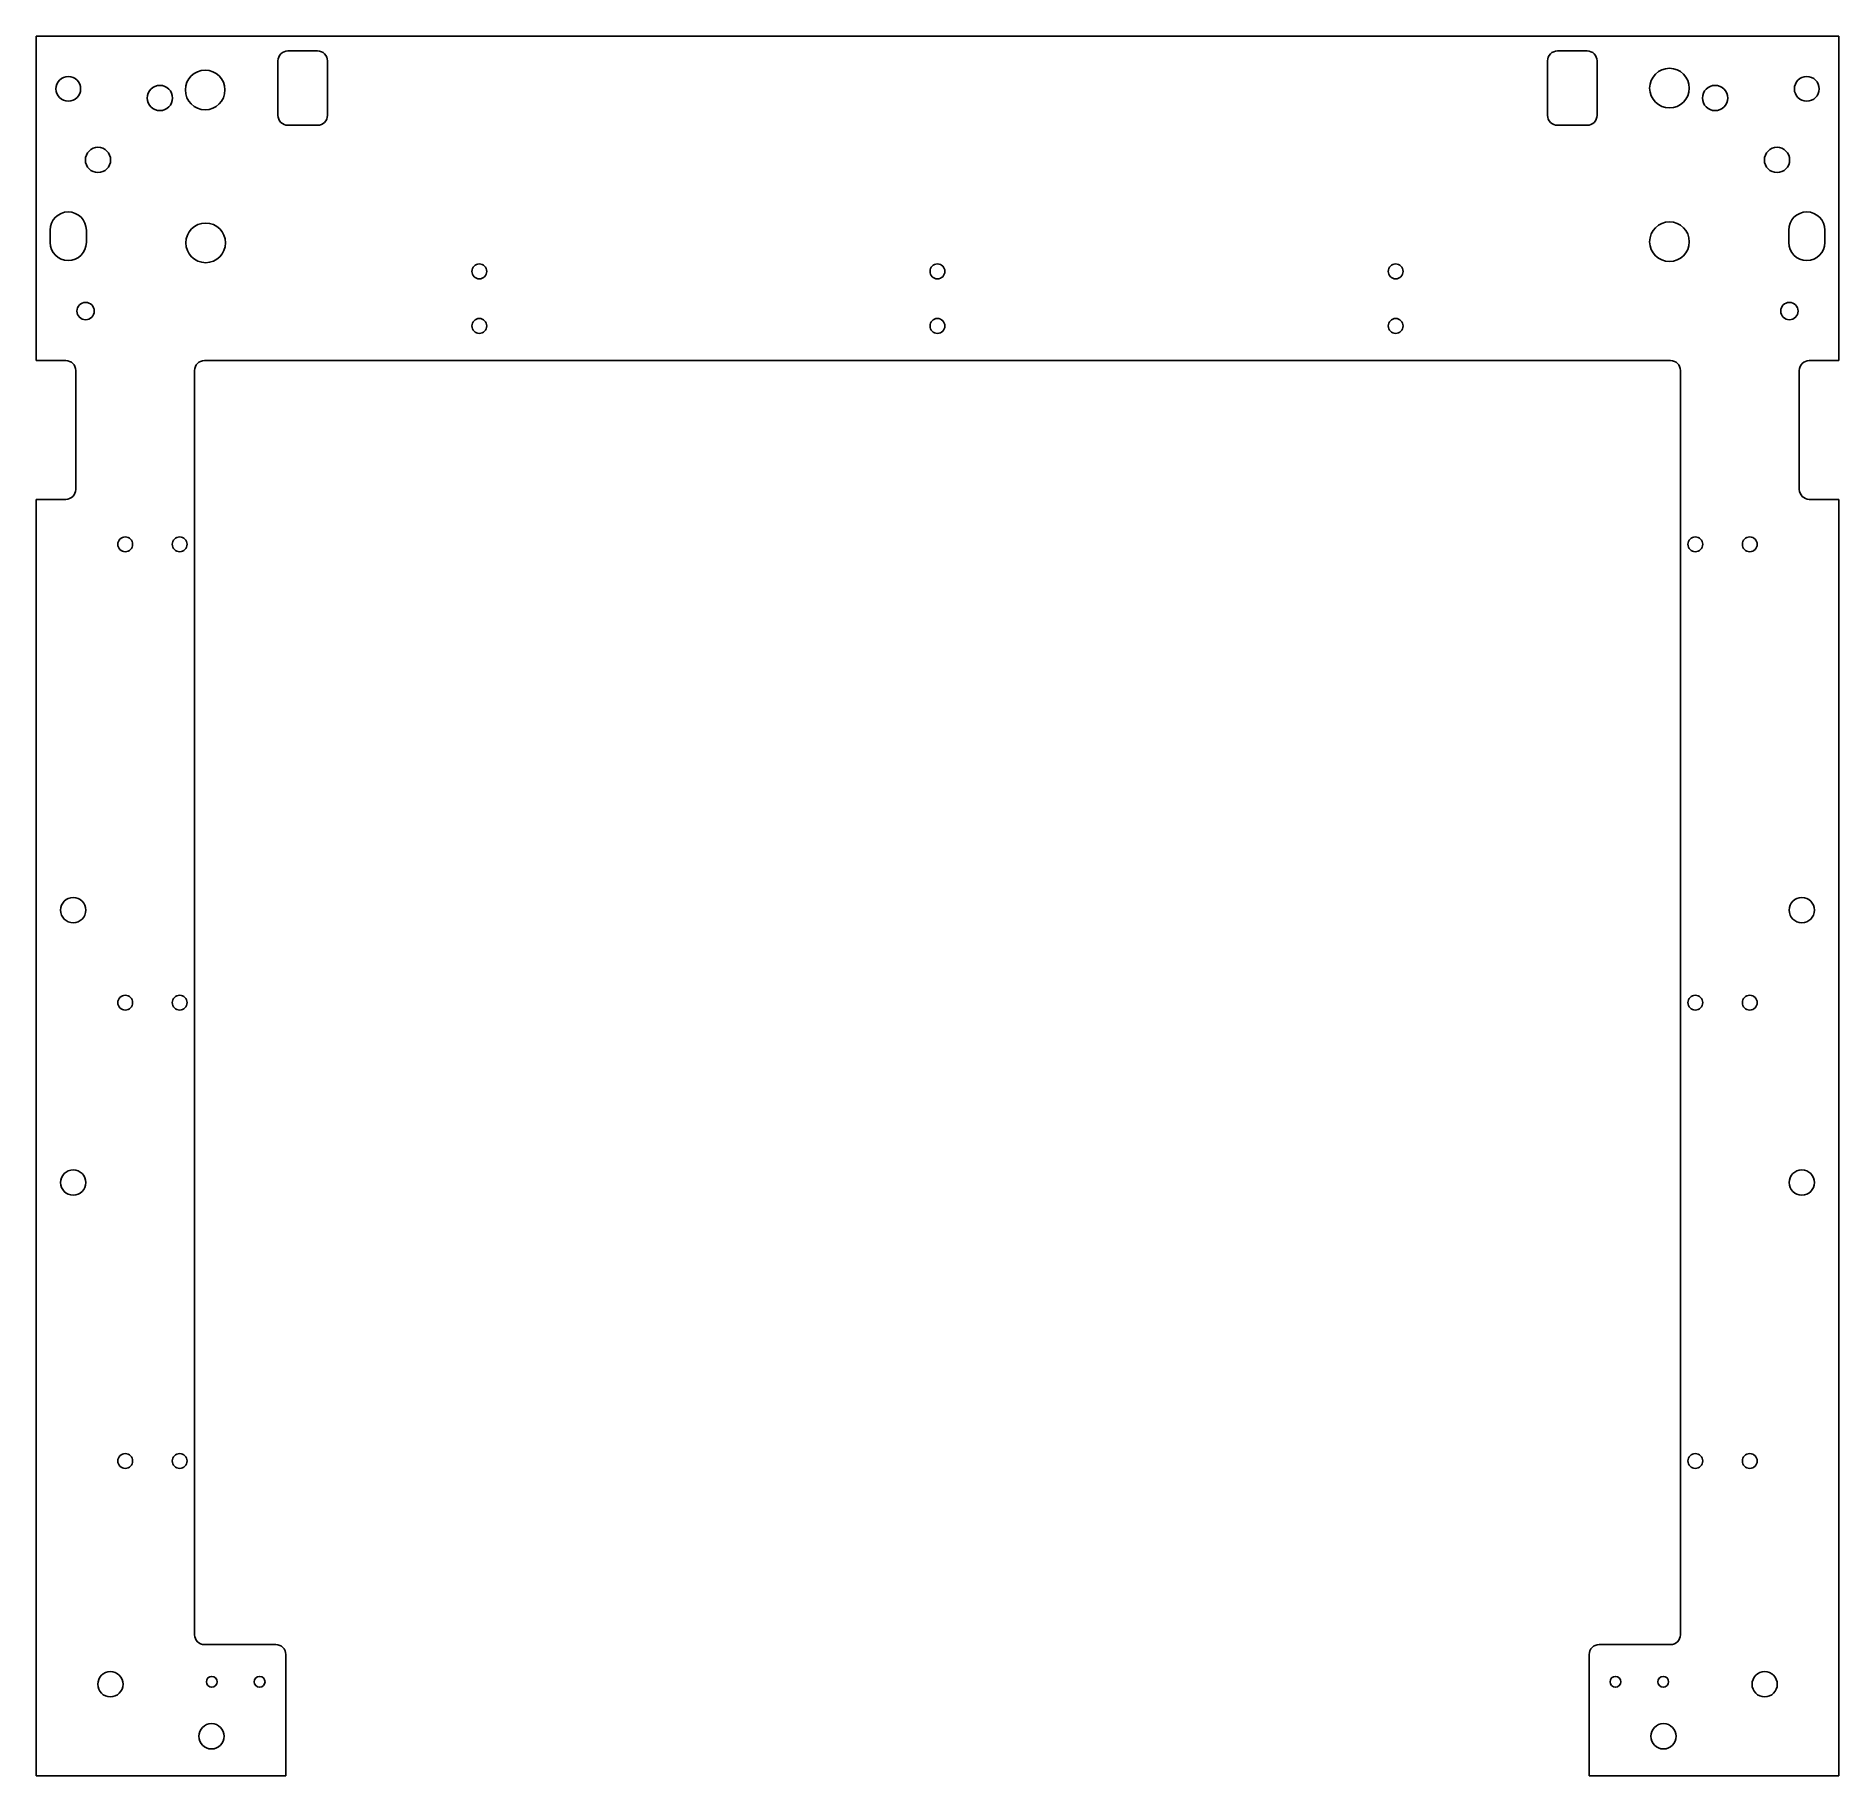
# Model space of a CAD drawing. Header units: millimetres. Extents: x -182 to 182, y -177 to 174.
import ezdxf

# ---------------------------------------------------------------- set-up
doc = ezdxf.new("R2010")
doc.units = ezdxf.units.MM
doc.layers.get('0').update_dxf_attribs({"linetype": 'CONTINUOUS'})

msp = doc.modelspace()

# ---------------------------------------------------------------- linework, layer by layer
for p, q in [((182, 174.15), (-181.99, 174.15)), ((-181.99, 174.15), (-181.99, 108.65)), ((-181.99, 108.65), (-181.99, 174.15)), ((-181.99, 174.15), (182, 174.15)), ((-181.99, 174.15), (-181.99, 108.65)), ((182, 174.15), (-181.99, 174.15)), ((182, 174.15), (182, 108.65)), ((182, 174.15), (182, 108.65)), ((182, 108.65), (182, 174.15)), ((-175.99, 108.65), (-181.99, 108.65)), ((-181.99, 108.65), (-175.99, 108.65)), ((-181.99, 108.65), (-175.99, 108.65)), ((-173.99, 106.65), (-173.99, 82.65)), ((-173.99, 82.65), (-173.99, 106.65)), ((-173.99, 106.65), (-173.99, 82.65)), ((-149.99, -148.5), (-149.99, 106.65)), ((-149.99, 106.65), (-149.99, -148.5)), ((-149.99, -148.5), (-149.99, 106.65)), ((148, 108.65), (-147.99, 108.65)), ((-147.99, 108.65), (148, 108.65)), ((-147.99, 108.65), (148, 108.65)), ((150, 106.65), (150, -148.5)), ((150, -148.5), (150, 106.65)), ((150, 106.65), (150, -148.5)), ((174, 82.65), (174, 106.65)), ((174, 106.65), (174, 82.65)), ((174, 106.65), (174, 82.65)), ((182, 108.65), (176, 108.65)), ((182, 108.65), (176, 108.65)), ((176, 108.65), (182, 108.65)), ((-175.99, 80.65), (-181.99, 80.65)), ((-181.99, 80.65), (-181.99, -177)), ((-181.99, -177), (-181.99, 80.65)), ((-181.99, 80.65), (-175.99, 80.65)), ((-181.99, 80.65), (-181.99, -177)), ((-175.99, 80.65), (-181.99, 80.65)), ((182, 80.65), (176, 80.65)), ((176, 80.65), (182, 80.65)), ((176, 80.65), (182, 80.65)), ((182, -177), (182, 80.65)), ((182, 80.65), (182, -177)), ((182, -177), (182, 80.65)), ((-133.57, -150.5), (-147.99, -150.5)), ((-147.99, -150.5), (-133.57, -150.5)), ((-133.57, -150.5), (-147.99, -150.5)), ((-131.57, -177), (-131.57, -152.5)), ((-131.57, -152.5), (-131.57, -177)), ((-131.57, -177), (-131.57, -152.5)), ((131.58, -152.5), (131.58, -177)), ((131.58, -177), (131.58, -152.5)), ((131.58, -152.5), (131.58, -177)), ((148, -150.5), (133.58, -150.5)), ((133.58, -150.5), (148, -150.5)), ((148, -150.5), (133.58, -150.5)), ((-181.99, -177), (-131.57, -177)), ((-131.57, -177), (-181.99, -177)), ((-181.99, -177), (-131.57, -177)), ((131.58, -177), (182, -177)), ((182, -177), (131.58, -177)), ((131.58, -177), (182, -177))]:
    msp.add_line(p, q)
for points in [[(-133.16, 169.15), (-133.16, 158.15, 0.414214), (-131.16, 156.15), (-125.16, 156.15, 0.414214), (-123.16, 158.15), (-123.16, 169.15, 0.414214), (-125.16, 171.15), (-131.16, 171.15, 0.414214)], [(-133.16, 158.15), (-133.16, 169.15, -0.414214), (-131.16, 171.15), (-125.16, 171.15, -0.414214), (-123.16, 169.15), (-123.16, 158.15, -0.414214), (-125.16, 156.15), (-131.16, 156.15, -0.414214)], [(-131.16, 156.15), (-125.16, 156.15, 0.414214), (-123.16, 158.15), (-123.16, 169.15, 0.414214), (-125.16, 171.15), (-131.16, 171.15, 0.414214), (-133.16, 169.15), (-133.16, 158.15, 0.414214)], [(123.17, 169.15), (123.17, 158.15, 0.414214), (125.17, 156.15), (131.17, 156.15, 0.414214), (133.17, 158.15), (133.17, 169.15, 0.414214), (131.17, 171.15), (125.17, 171.15, 0.414214)], [(123.17, 158.15), (123.17, 169.15, -0.414214), (125.17, 171.15), (131.17, 171.15, -0.414214), (133.17, 169.15), (133.17, 158.15, -0.414214), (131.17, 156.15), (125.17, 156.15, -0.414214)], [(125.17, 156.15), (131.17, 156.15, 0.414214), (133.17, 158.15), (133.17, 169.15, 0.414214), (131.17, 171.15), (125.17, 171.15, 0.414214), (123.17, 169.15), (123.17, 158.15, 0.414214)], [(-179.14, 135, -1), (-171.84, 135), (-171.84, 132.5, -1), (-179.14, 132.5)], [(-179.14, 135, -1), (-171.84, 135), (-171.84, 132.5, -1), (-179.14, 132.5)], [(-179.14, 135), (-179.14, 132.5, 1), (-171.84, 132.5), (-171.84, 135, 1)], [(179.15, 132.5, -1), (171.85, 132.5), (171.85, 135, -1), (179.15, 135)], [(179.15, 132.5, -1), (171.85, 132.5), (171.85, 135, -1), (179.15, 135)], [(179.15, 132.5), (179.15, 135, 1), (171.85, 135), (171.85, 132.5, 1)]]:
    msp.add_lwpolyline(points, format="xyb", close=True)
for centre, radius in [((147.78, 163.65), 4), ((147.78, 163.65), 4), ((147.78, 163.65), 4), ((-175.49, 163.5), 2.5), ((-175.49, 163.5), 2.5), ((-175.49, 163.5), 2.5), ((-156.99, 161.65), 2.55), ((-156.99, 161.65), 2.55), ((-156.99, 161.65), 2.55), ((-147.85, 163.27), 4), ((-147.85, 163.27), 4), ((-147.85, 163.27), 4), ((157, 161.65), 2.55), ((157, 161.65), 2.55), ((157, 161.65), 2.55), ((175.5, 163.5), 2.5), ((175.5, 163.5), 2.5), ((175.5, 163.5), 2.5), ((-169.49, 149.15), 2.55), ((-169.49, 149.15), 2.55), ((-169.49, 149.15), 2.55), ((169.5, 149.15), 2.55), ((169.5, 149.15), 2.55), ((169.5, 149.15), 2.55), ((-147.75, 132.41), 4), ((-147.75, 132.41), 4), ((-147.75, 132.41), 4), ((147.78, 132.65), 4), ((147.78, 132.65), 4), ((147.78, 132.65), 4), ((-92.5, 126.65), 1.5), ((-92.5, 126.65), 1.5), ((-92.5, 126.65), 1.5), ((0, 126.65), 1.5), ((0, 126.65), 1.5), ((0, 126.65), 1.5), ((92.5, 126.65), 1.5), ((92.5, 126.65), 1.5), ((92.5, 126.65), 1.5), ((-171.99, 118.65), 1.75), ((-171.99, 118.65), 1.75), ((-171.99, 118.65), 1.75), ((172, 118.65), 1.75), ((172, 118.65), 1.75), ((172, 118.65), 1.75), ((-92.5, 115.65), 1.5), ((-92.5, 115.65), 1.5), ((-92.5, 115.65), 1.5), ((0, 115.65), 1.5), ((0, 115.65), 1.5), ((0, 115.65), 1.5), ((92.5, 115.65), 1.5), ((92.5, 115.65), 1.5), ((92.5, 115.65), 1.5), ((-163.99, 71.57), 1.5), ((-163.99, 71.57), 1.5), ((-163.99, 71.57), 1.5), ((-152.99, 71.57), 1.5), ((-152.99, 71.57), 1.5), ((-152.99, 71.57), 1.5), ((153, 71.57), 1.5), ((153, 71.57), 1.5), ((153, 71.57), 1.5), ((164, 71.57), 1.5), ((164, 71.57), 1.5), ((164, 71.57), 1.5), ((-174.49, -2.25), 2.55), ((-174.49, -2.25), 2.55), ((-174.49, -2.25), 2.55), ((174.5, -2.25), 2.55), ((174.5, -2.25), 2.55), ((174.5, -2.25), 2.55), ((-163.99, -20.93), 1.5), ((-163.99, -20.93), 1.5), ((-163.99, -20.93), 1.5), ((-152.99, -20.93), 1.5), ((-152.99, -20.93), 1.5), ((-152.99, -20.93), 1.5), ((153, -20.93), 1.5), ((153, -20.93), 1.5), ((153, -20.93), 1.5), ((164, -20.93), 1.5), ((164, -20.93), 1.5), ((164, -20.93), 1.5), ((-174.49, -57.25), 2.55), ((-174.49, -57.25), 2.55), ((-174.49, -57.25), 2.55), ((174.5, -57.25), 2.55), ((174.5, -57.25), 2.55), ((174.5, -57.25), 2.55), ((-163.99, -113.43), 1.5), ((-163.99, -113.43), 1.5), ((-163.99, -113.43), 1.5), ((-152.99, -113.43), 1.5), ((-152.99, -113.43), 1.5), ((-152.99, -113.43), 1.5), ((153, -113.43), 1.5), ((153, -113.43), 1.5), ((153, -113.43), 1.5), ((164, -113.43), 1.5), ((164, -113.43), 1.5), ((164, -113.43), 1.5), ((-166.99, -158.5), 2.55), ((-166.99, -158.5), 2.55), ((-166.99, -158.5), 2.55), ((167, -158.5), 2.55), ((167, -158.5), 2.55), ((167, -158.5), 2.55), ((-146.51, -158), 1.1), ((-146.51, -158), 1.1), ((-146.51, -158), 1.1), ((-136.87, -158), 1.1), ((-136.87, -158), 1.1), ((-136.87, -158), 1.1), ((136.88, -158), 1.1), ((136.88, -158), 1.1), ((136.88, -158), 1.1), ((146.52, -158), 1.1), ((146.52, -158), 1.1), ((146.52, -158), 1.1), ((-146.57, -169), 2.55), ((-146.57, -169), 2.55), ((-146.57, -169), 2.55), ((146.58, -169), 2.55), ((146.58, -169), 2.55), ((146.58, -169), 2.55)]:
    msp.add_circle(centre, radius)
for centre, start, end in [((-175.99, 106.65), 0, 90), ((-175.99, 106.65), 0, 90), ((-175.99, 106.65), 0, 90), ((-147.99, 106.65), 90, 180), ((-147.99, 106.65), 90, 180), ((-147.99, 106.65), 90, 180), ((148, 106.65), 0, 90), ((148, 106.65), 0, 90), ((148, 106.65), 0, 90), ((176, 106.65), 90, 180), ((176, 106.65), 90, 180), ((176, 106.65), 90, 180), ((-175.99, 82.65), 270, 360), ((-175.99, 82.65), -90, 0), ((-175.99, 82.65), -90, 0), ((176, 82.65), 180, 270), ((176, 82.65), 180, 270), ((176, 82.65), 180, 270), ((-147.99, -148.5), 180, 270), ((-147.99, -148.5), 180, 270), ((-147.99, -148.5), 180, 270), ((148, -148.5), -90, 0), ((148, -148.5), -90, 0), ((148, -148.5), -90, 0), ((-133.57, -152.5), 0, 90), ((-133.57, -152.5), 0, 90), ((-133.57, -152.5), 0, 90), ((133.58, -152.5), 90, 180), ((133.58, -152.5), 90, 180), ((133.58, -152.5), 90, 180)]:
    msp.add_arc(centre, 2, start, end)

doc.saveas('drawing.dxf')
